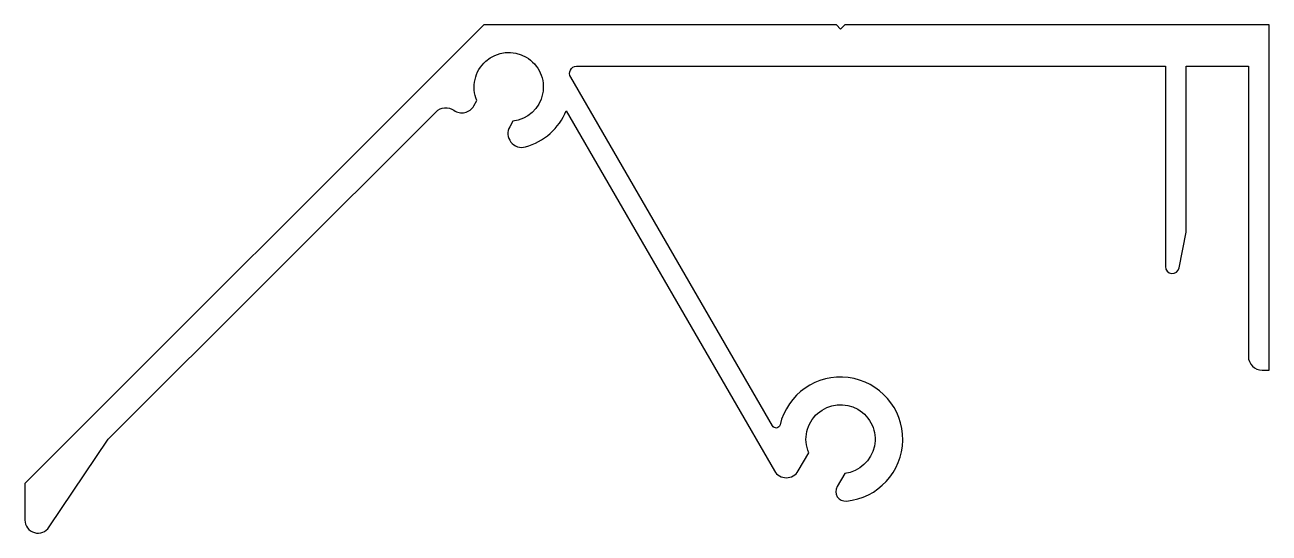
# Model space of a CAD drawing. Extents: x 103.8 to 193.8, y 190 to 226.8.
import ezdxf

# ---------------------------------------------------------------- set-up
doc = ezdxf.new("R2010")
doc.units = 0
doc.layers.get('0').update_dxf_attribs({"linetype": 'CONTINUOUS'})

msp = doc.modelspace()

# ---------------------------------------------------------------- linework, layer by layer
at = {"color": 0}
msp.add_lwpolyline([(163.248, 192.291, 1.947211), (158.448, 197.811, -0.678608), (157.896, 197.73), (143.315, 222.985, -0.606374), (143.725, 223.771), (186.326, 223.771), (186.326, 209.271, 0.907542), (187.317, 209.175), (187.826, 211.771), (187.826, 223.771), (192.326, 223.771), (192.326, 202.771, 0.414214), (193.326, 201.771), (193.826, 201.771), (193.826, 226.771), (163.126, 226.771), (162.826, 226.471), (162.526, 226.771), (137.026, 226.771), (103.826, 193.571), (103.826, 190.921, 0.753421), (105.582, 190.417), (109.855, 196.771), (133.565, 220.481, -0.367022), (134.854, 220.587, 0.443228), (136.302, 220.9), (136.527, 221.289, -3), (139.125, 219.789), (138.9, 219.4, 0.671875), (140.035, 217.937, 0.230852), (142.986, 220.555), (158.04, 194.481, 0.57735), (159.772, 194.481), (160.527, 195.789, -3), (163.125, 194.289), (162.576, 193.338, 0.609065)], format="xyb", close=True, dxfattribs=at)

doc.saveas('drawing.dxf')
